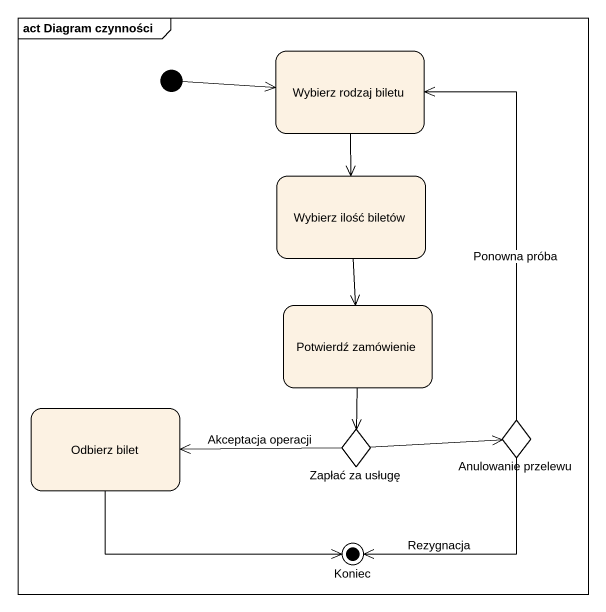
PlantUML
@startuml
mainframe act Diagram czynności
hide empty description
state "Wybierz rodzaj biletu" as Wybierz_rodzaj_biletu
state "Wybierz ilość biletów" as Wybierz_ilość_biletów
state "Potwierdź zamówienie" as Potwierdź_zamówienie
state "Odbierz bilet" as Odbierz_bilet
state "Zapłać za usługę" as Zapłać_za_usługę <<choice>>
state "Anulowanie przelewu" as Anulowanie_przelewu <<choice>>
state Koniec <<end>>
[*] -right-> Wybierz_rodzaj_biletu
Wybierz_rodzaj_biletu --> Wybierz_ilość_biletów
Wybierz_ilość_biletów --> Potwierdź_zamówienie
Potwierdź_zamówienie --> Zapłać_za_usługę
Odbierz_bilet -right-> Koniec
Zapłać_za_usługę -left-> Odbierz_bilet : Akceptacja operacji
Zapłać_za_usługę -right-> Anulowanie_przelewu
Anulowanie_przelewu -up-> Wybierz_rodzaj_biletu : Ponowna próba
Anulowanie_przelewu --> Koniec : Rezygnacja
@enduml
